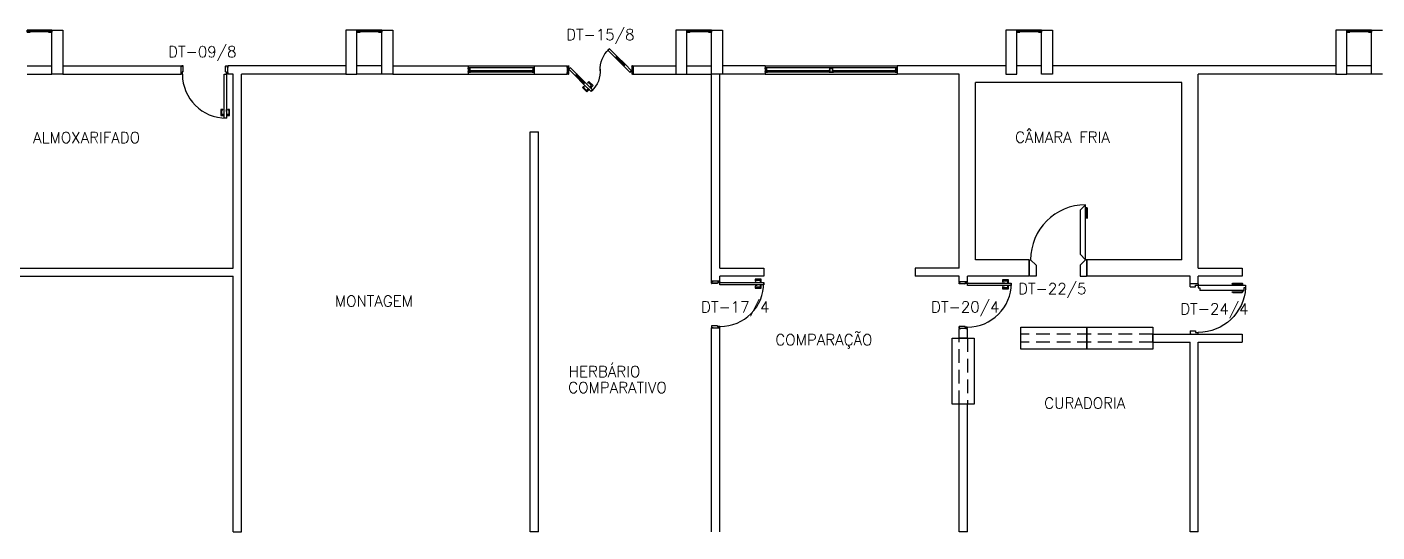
# Model space of a CAD drawing. Header units: millimetres. Extents: x 2686 to 2939, y 1294 to 1441.
# Drawn here: x 2809.67 to 2834.22, y 1332.52 to 1341.71 of the extents above; entities that cross this region are included whole.
import ezdxf

# ---------------------------------------------------------------- set-up
doc = ezdxf.new("R2010")
doc.units = ezdxf.units.MM
doc.linetypes.add('HIDDEN', pattern=[0.375, 0.25, -0.125])
for name, color, linetype in [('AR-ALV', 2, 'Continuous'), ('AR-ESQ', 1, 'Continuous'), ('AR-ESTC', 3, 'Continuous'), ('AR-PEITORIL', 1, 'Continuous'), ('AR-PORTA', 1, 'Continuous'), ('AR-PROJ', 1, 'HIDDEN'), ('BC- VISTA', 1, 'Continuous'), ('BGR- VISTA', 12, 'Continuous'), ('DT-ESQ-BAGUETE-C', 1, 'Continuous'), ('DT-ESQ-BAGUETE-V', 1, 'Continuous'), ('DT-ESQ-CHAPA DOBRADA-V', 1, 'Continuous'), ('DT-ESQ-MARCO-V', 1, 'Continuous'), ('DT-ESQ-PERFIL CADEIRA-C', 2, 'Continuous'), ('DT-ESQ-PERFIL CADEIRA-V', 2, 'Continuous'), ('DT-ESQ-PERFIL U-C', 2, 'Continuous'), ('DT-ESQ-VENEZIANA-C', 1, 'Continuous'), ('DT-ESQ-VENEZIANA-V', 1, 'Continuous'), ('DT-ESQ-VIDRO-C', 2, 'Continuous'), ('DT-TXTMOD', 1, 'Continuous'), ('ENDEREÇO', 2, 'Continuous'), ('maçaneta', 1, 'Continuous'), ('mov', 1, 'Continuous'), ('PM-PERFIL U-C', 2, 'Continuous'), ('PM-VIDRO', 2, 'Continuous'), ('pm1', 2, 'Continuous'), ('pm2', 2, 'Continuous'), ('TEXTO', 2, 'Continuous')]:
    doc.layers.add(name, color=color, linetype=linetype)
doc.styles.add('S10', font='simplex.shx', dxfattribs={"height": 0.1})
doc.styles.add('UNB-100', font='simplex.shx', dxfattribs={"height": 0.2})
doc.styles.add('UNB1-100', font='simplex.shx', dxfattribs={"height": 0.2})

# ---------------------------------------------------------------- blocks, each defined once
blk = doc.blocks.new('pe80-alv-01p')
at = {"layer": 'maçaneta'}
for p, q in [((-0.165, 0.775), (-0.165, 0.945)), ((-0.13, 0.96), (-0.15, 0.96)), ((-0.15, 0.76), (-0.15, 0.945)), ((-0.13, 0.945), (-0.15, 0.945)), ((-0.03, 0.96), (-0.01, 0.96)), ((-0.03, 0.945), (-0.01, 0.945)), ((-0.01, 0.76), (-0.01, 0.945)), ((0.005, 0.775), (0.005, 0.945))]:
    blk.add_line(p, q, dxfattribs=at)
for centre, start, end in [((-0.15, 0.945), 90, 180), ((-0.15, 0.775), 180, 270), ((-0.01, 0.945), 360, 90), ((-0.01, 0.775), 270, 360)]:
    blk.add_arc(centre, 0.015, start, end, dxfattribs=at)
at = {"layer": 'mov'}
blk.add_arc((-0.03, 0.15), 0.86, 93.333, 180, dxfattribs=at)
at = {"layer": 'pm1'}
for p, q in [((-0.03, 1.01), (-0.08, 1.01)), ((-0.08, 1.01), (-0.08, 0.98)), ((-0.03, 1.01), (-0.03, 1.01)), ((-0.03, 0.15), (-0.03, 1.01)), ((-0.13, 0.98), (-0.13, 0.18)), ((-0.08, 0.98), (-0.13, 0.98)), ((-0.91, 0.14), (-0.92, 0.14)), ((-0.92, 0.01), (-0.92, 0.14)), ((-0.91, 0.01), (-0.92, 0.01)), ((-0.91, 0.15), (-0.89, 0.15)), ((-0.91, 0.15), (-0.91, 0.14)), ((-0.91, 0), (-0.91, 0.01)), ((-0.89, 0.1), (-0.89, 0.15)), ((-0.86, 0.1), (-0.89, 0.1)), ((-0.86, 0), (-0.86, 0.1)), ((-0.86, 0), (-0.86, 0)), ((-0.08, 0.18), (-0.13, 0.18)), ((-0.08, 0.15), (-0.08, 0.18)), ((-0.03, 0.15), (-0.08, 0.15)), ((-0.06, 0), (-0.06, 0.1)), ((-0.06, 0.1), (-0.03, 0.1)), ((-0.06, 0), (-0.06, 0)), ((-0.06, 0), (-0.01, 0)), ((-0.01, 0.15), (-0.03, 0.15)), ((-0.03, 0.1), (-0.03, 0.15)), ((-0.03, 0.15), (-0.03, 0.15)), ((-0.01, 0.15), (-0.01, 0.14)), ((-0.01, 0), (-0.01, 0.01)), ((0.01, 0.15), (0.01, 0.15)), ((-0.86, 0), (-0.91, 0))]:
    blk.add_line(p, q, dxfattribs=at)
at = {"layer": 'pm2'}
for p, q in [((-0.01, 0.14), (0, 0.14)), ((-0.01, 0.01), (0, 0.01)), ((0, 0.01), (0, 0.14))]:
    blk.add_line(p, q, dxfattribs=at)
blk = doc.blocks.new('pe100-alv-01p')
at = {"layer": 'maçaneta'}
for p, q in [((-0.025, 1.25), (-0.005, 1.25)), ((-0.025, 1.235), (-0.005, 1.235)), ((-0.005, 1.05), (-0.005, 1.235)), ((0.01, 1.065), (0.01, 1.235))]:
    blk.add_line(p, q, dxfattribs=at)
for centre, start, end in [((-0.005, 1.235), 360, 90), ((-0.005, 1.065), 270, 360)]:
    blk.add_arc(centre, 0.015, start, end, dxfattribs=at)
at = {"layer": 'mov'}
blk.add_arc((-0.025, 0.3), 1, 90, 180, dxfattribs=at)
at = {"layer": 'pm1'}
for p, q in [((-0.025, 1.3), (-0.125, 1.2)), ((-0.025, 1.3), (-0.025, 1.3)), ((-0.025, 0.3), (-0.025, 1.3)), ((-0.125, 1.2), (-0.125, 0.4)), ((-1.04, 0.29), (-1.05, 0.29)), ((-1.05, 0.01), (-1.05, 0.29)), ((-1.04, 0.3), (-1.025, 0.3)), ((-1.04, 0.3), (-1.04, 0.29)), ((-1.025, 0.3), (-0.925, 0.2)), ((-0.125, 0.4), (-0.025, 0.3)), ((-0.025, 0.3), (-0.125, 0.2)), ((-0.025, 0.3), (-0.025, 0.3)), ((-0.01, 0.3), (-0.025, 0.3)), ((-0.01, 0.3), (-0.01, 0.29)), ((-1.04, 0.01), (-1.05, 0.01)), ((-1.04, 0), (-1.04, 0.01)), ((-0.925, 0), (-1.04, 0)), ((-0.925, 0.2), (-0.925, 0)), ((-0.125, 0.2), (-0.125, 0)), ((-0.125, 0), (-0.01, 0)), ((-0.01, 0), (-0.01, 0.01))]:
    blk.add_line(p, q, dxfattribs=at)
at = {"layer": 'pm2'}
for p, q in [((-0.01, 0.29), (0, 0.29)), ((0, 0.01), (0, 0.29)), ((-0.01, 0.01), (0, 0.01))]:
    blk.add_line(p, q, dxfattribs=at)
blk = doc.blocks.new('BGR12')
at = {"layer": 'BC- VISTA'}
blk.add_lwpolyline([(0, 0.4), (0, 0), (-1.2, 0), (-1.2, 0.4)], close=True, dxfattribs=at)
blk = doc.blocks.new('EF01-P')
at = {"layer": 'DT-ESQ-BAGUETE-C', "ltscale": 0.1}
for points in [[(0.002, 0.035), (0.015, 0.035), (0.015, 0.033), (0.002, 0.033), (0.002, 0.005), (0.015, 0.005), (0.015, 0.004), (0.002, 0.004, -0.414214), (0, 0.005), (0, 0.033, -0.414214)], [(0.448, 0.035), (0.435, 0.035), (0.435, 0.033), (0.448, 0.033), (0.448, 0.005), (0.435, 0.005), (0.435, 0.004), (0.448, 0.004, 0.414214), (0.45, 0.005), (0.45, 0.033, 0.414214)]]:
    blk.add_lwpolyline(points, format="xyb", close=True, dxfattribs=at)
at = {"layer": 'DT-ESQ-PERFIL CADEIRA-C', "ltscale": 0.1}
for points in [[(0.01, 0.002), (0.01, 0.003), (0.002, 0.003, 1), (0.002, 0), (0.015, 0, 0.414214), (0.016, 0.002), (0.016, 0.033), (0.043, 0.033)], [(0.043, 0.006), (0.018, 0.006), (0.018, 0.016), (0.016, 0.016), (0.016, 0.006, 0.414214), (0.018, 0.005), (0.043, 0.005), (0.056, 0.005, 1), (0.056, 0.008), (0.043, 0.008), (0.043, 0.02), (0.043, 0.032), (0.056, 0.032, 1), (0.056, 0.035), (0.043, 0.035), (0.016, 0.035, 0.414214), (0.015, 0.033), (0.015, 0.002), (0.002, 0.002)], [(0.041, 0.02), (0.041, 0.032, -0.414214), (0.043, 0.033), (0.056, 0.033)], [(0.041, 0.02), (0.041, 0.008, 0.414214), (0.043, 0.006), (0.056, 0.006)], [(0.407, 0.006), (0.432, 0.006), (0.432, 0.016), (0.433, 0.016), (0.433, 0.006, -0.414214), (0.432, 0.005), (0.407, 0.005), (0.394, 0.005, -1), (0.394, 0.008), (0.407, 0.008), (0.407, 0.02), (0.407, 0.032), (0.394, 0.032, -1), (0.394, 0.035), (0.407, 0.035), (0.433, 0.035, -0.414214), (0.435, 0.033), (0.435, 0.002), (0.448, 0.002)], [(0.408, 0.02), (0.408, 0.032, 0.414214), (0.407, 0.033), (0.394, 0.033)], [(0.408, 0.02), (0.408, 0.008, -0.414214), (0.407, 0.006), (0.394, 0.006)], [(0.44, 0.002), (0.44, 0.003), (0.448, 0.003, -1), (0.448, 0), (0.435, 0, -0.414214), (0.433, 0.002), (0.433, 0.033), (0.407, 0.033)]]:
    blk.add_lwpolyline(points, format="xyb", dxfattribs=at)
at = {"layer": 'DT-ESQ-PERFIL CADEIRA-V', "ltscale": 0.1}
blk.add_line((0.015, 0), (0.435, 0), dxfattribs=at)
at = {"layer": 'DT-ESQ-VENEZIANA-C', "ltscale": 0.1}
for p, q in [((0.043, 0.011), (0.407, 0.011)), ((0.043, 0.009), (0.407, 0.009))]:
    blk.add_line(p, q, dxfattribs=at)
at = {"layer": 'DT-ESQ-VENEZIANA-V', "ltscale": 0.1}
blk.add_line((0.043, 0.031), (0.407, 0.031), dxfattribs=at)
blk = doc.blocks.new('EF05B-P')
at = {"layer": 'DT-ESQ-BAGUETE-C', "ltscale": 0.1}
for points in [[(0.039, -0.05), (0.0255, -0.05), (0.0255, -0.0485), (0.039, -0.0485), (0.039, -0.0365), (0.0255, -0.0365), (0.0255, -0.035), (0.039, -0.035, -0.4142136), (0.0405, -0.0365), (0.0405, -0.0485, -0.4142136)], [(1.161, -0.05), (1.1745, -0.05), (1.1745, -0.0485), (1.161, -0.0485), (1.161, -0.0365), (1.1745, -0.0365), (1.1745, -0.035), (1.161, -0.035, 0.4142136), (1.1595, -0.0365), (1.1595, -0.0485, 0.4142136)]]:
    blk.add_lwpolyline(points, format="xyb", close=True, dxfattribs=at)
at = {"layer": 'DT-ESQ-BAGUETE-V', "ltscale": 0.1}
blk.add_line((1.161, -0.05), (0.039, -0.05), dxfattribs=at)
at = {"layer": 'DT-ESQ-CHAPA DOBRADA-V', "ltscale": 0.1}
blk.add_line((1.16, -0.067), (0.04, -0.067), dxfattribs=at)
at = {"layer": 'DT-ESQ-MARCO-V', "ltscale": 0.1}
for p, q in [((0.0235, -0.035), (1.1765, -0.035)), ((0.0235, -0.115), (1.1765, -0.115))]:
    blk.add_line(p, q, dxfattribs=at)
at = {"layer": 'DT-ESQ-PERFIL U-C', "ltscale": 0.1}
for points in [[(0.025, -0.0655), (0.025, -0.0655, 0.4142136), (0.0235, -0.067), (0.0235, -0.1135), (0.0015, -0.1135), (0.0015, -0.1), (0, -0.1), (0, -0.1135, 0.4142136), (0.0015, -0.115), (0.0235, -0.115, 0.4142136), (0.025, -0.1135), (0.025, -0.067), (0.04, -0.067, 1), (0.04, -0.064), (0.025, -0.064), (0.025, -0.0365, 0.4142136), (0.0235, -0.035), (0.0015, -0.035, 0.4142136), (0, -0.0365), (0, -0.05), (0.0015, -0.05), (0.0015, -0.0365), (0.0235, -0.0365), (0.0235, -0.064, 0.4142136), (0.025, -0.0655), (0.04, -0.0655)], [(1.175, -0.0655), (1.175, -0.0655, -0.4142136), (1.1765, -0.067), (1.1765, -0.1135), (1.1985, -0.1135), (1.1985, -0.1), (1.2, -0.1), (1.2, -0.1135, -0.4142136), (1.1985, -0.115), (1.1765, -0.115, -0.4142136), (1.175, -0.1135), (1.175, -0.067), (1.16, -0.067, -1), (1.16, -0.064), (1.175, -0.064), (1.175, -0.0365, -0.4142136), (1.1765, -0.035), (1.1985, -0.035, -0.4142136), (1.2, -0.0365), (1.2, -0.05), (1.1985, -0.05), (1.1985, -0.0365), (1.1765, -0.0365), (1.1765, -0.064, -0.4142136), (1.175, -0.0655), (1.16, -0.0655)]]:
    blk.add_lwpolyline(points, format="xyb", dxfattribs=at)
at = {"layer": 'DT-ESQ-VIDRO-C', "ltscale": 0.1}
blk.add_lwpolyline([(0.027, -0.062), (0.027, -0.052), (1.173, -0.052), (1.173, -0.062)], close=True, dxfattribs=at)
at = {"layer": 'DT-TXTMOD', "ltscale": 0.1, "style": 'S10', "flags": 3}
blk.add_attdef('EF05B', (0.05, 0), '', height=0.1, dxfattribs=at)
blk = doc.blocks.new('PM3')
at = {"layer": 'maçaneta'}
for points in [[(0.02, 0.825), (-0.035, 0.825), (-0.035, 0.715), (0, 0.715), (0, 0.725), (-0.02, 0.725), (-0.02, 0.804, -0.414214), (-0.019, 0.805), (0.02, 0.805)], [(0.125, 0.825), (0.07, 0.825), (0.07, 0.805), (0.108, 0.805, -0.414214), (0.11, 0.804), (0.11, 0.725), (0.09, 0.725), (0.09, 0.715), (0.125, 0.715)]]:
    blk.add_lwpolyline(points, format="xyb", close=True, dxfattribs=at)
for points in [[(0.02, 0.715), (0.02, 0.755), (0.025, 0.755), (0.025, 0.715)], [(0.07, 0.715), (0.07, 0.755), (0.065, 0.755), (0.065, 0.715)]]:
    blk.add_lwpolyline(points, close=True, dxfattribs=at)
at = {"layer": 'mov'}
blk.add_arc((0.025, 0.075), 0.8, 0, 90, dxfattribs=at)
at = {"layer": 'PM-PERFIL U-C'}
for p, q in [((0, 0.045), (0, 0.063)), ((0.002, 0.045), (0, 0.045)), ((0.001, 0.065), (0.01, 0.065)), ((0.002, 0.063), (0.002, 0.045)), ((0.01, 0.063), (0.002, 0.063)), ((0.01, 0.065), (0.01, 0.073)), ((0.011, 0.075), (0.023, 0.075)), ((0.012, 0.073), (0.012, 0.064)), ((0.023, 0.073), (0.012, 0.073)), ((0.023, 0.033), (0.023, 0.073)), ((0.038, 0.032), (0.024, 0.032)), ((0.025, 0.073), (0.025, 0.034)), ((0.038, 0.034), (0.025, 0.034)), ((0.038, 0.032), (0.038, -0.073)), ((0.04, 0.032), (0.04, -0.074)), ((0.81, 0.032), (0.81, -0.074)), ((0.812, 0.034), (0.825, 0.034)), ((0.812, 0.032), (0.826, 0.032)), ((0.812, 0.032), (0.812, -0.073)), ((0.825, 0.073), (0.825, 0.034)), ((0.839, 0.075), (0.827, 0.075)), ((0.827, 0.073), (0.838, 0.073)), ((0.827, 0.033), (0.827, 0.073)), ((0.838, 0.073), (0.838, 0.064)), ((0.84, 0.065), (0.84, 0.073)), ((0.849, 0.065), (0.84, 0.065)), ((0.84, 0.063), (0.848, 0.063)), ((0.848, 0.063), (0.848, 0.045)), ((0.848, 0.045), (0.85, 0.045)), ((0.85, 0.045), (0.85, 0.063)), ((0, -0.045), (0.002, -0.045)), ((0, -0.064), (0, -0.045)), ((0.01, -0.065), (0.001, -0.065)), ((0.002, -0.045), (0.002, -0.063)), ((0.002, -0.063), (0.01, -0.063)), ((0.01, -0.074), (0.01, -0.065)), ((0.038, -0.075), (0.011, -0.075)), ((0.012, -0.065), (0.012, -0.073)), ((0.012, -0.073), (0.038, -0.073)), ((0.838, -0.073), (0.812, -0.073)), ((0.812, -0.075), (0.839, -0.075)), ((0.838, -0.065), (0.838, -0.073)), ((0.848, -0.063), (0.84, -0.063)), ((0.84, -0.074), (0.84, -0.065)), ((0.84, -0.065), (0.849, -0.065)), ((0.85, -0.045), (0.848, -0.045)), ((0.848, -0.045), (0.848, -0.063)), ((0.85, -0.064), (0.85, -0.045))]:
    blk.add_line(p, q, dxfattribs=at)
for centre, start, end in [((0.001, 0.063), 90, 180), ((0.011, 0.073), 90, 180), ((0.01, 0.064), 270, 0), ((0.023, 0.073), 360, 90), ((0.024, 0.033), 180, 270), ((0.038, 0.032), 0, 90), ((0.812, 0.032), 90, 180), ((0.827, 0.073), 90, 180), ((0.826, 0.033), 270, 0), ((0.84, 0.064), 180, 270), ((0.839, 0.073), 0, 90), ((0.849, 0.063), 0, 90), ((0.001, -0.064), 180, 270), ((0.01, -0.065), 0, 90), ((0.011, -0.074), 180, 270), ((0.038, -0.074), 269.9386, 0), ((0.812, -0.074), 180, 270.0614), ((0.84, -0.065), 90, 180), ((0.839, -0.074), 270, 0), ((0.849, -0.064), 270, 0)]:
    blk.add_arc(centre, 0.0015, start, end, dxfattribs=at)
at = {"layer": 'pm1'}
blk.add_lwpolyline([(0.065, 0.875), (0.065, 0.075), (0.025, 0.075), (0.025, 0.875)], close=True, dxfattribs=at)
blk = doc.blocks.new('PM7B')
at = {"layer": 'maçaneta'}
for points in [[(0.732, -0.208), (0.771, -0.247), (0.785, -0.233), (0.758, -0.206, -0.414214), (0.758, -0.204), (0.813, -0.148), (0.827, -0.162), (0.834, -0.155), (0.81, -0.13)], [(0.806, -0.282), (0.845, -0.321), (0.923, -0.243), (0.898, -0.219), (0.891, -0.226), (0.905, -0.24), (0.849, -0.295, -0.414214), (0.847, -0.295), (0.82, -0.268)], [(0.845, -0.321), (0.806, -0.282), (0.82, -0.268), (0.847, -0.295, 0.414214), (0.849, -0.295), (0.905, -0.24), (0.891, -0.226), (0.898, -0.219), (0.923, -0.243)]]:
    blk.add_lwpolyline(points, format="xyb", close=True, dxfattribs=at)
for points in [[(0.792, -0.226), (0.764, -0.254), (0.767, -0.258), (0.795, -0.229)], [(0.792, -0.226), (0.764, -0.254), (0.767, -0.258), (0.795, -0.229)], [(0.827, -0.261), (0.799, -0.289), (0.795, -0.286), (0.824, -0.258)], [(0.827, -0.261), (0.799, -0.289), (0.795, -0.286), (0.824, -0.258)]]:
    blk.add_lwpolyline(points, close=True, dxfattribs=at)
at = {"layer": 'mov'}
for centre, start, end in [((0.099, 0.089), 356.8029, 46.3992), ((1.101, 0.061), 176.8029, 226.3992)]:
    blk.add_arc(centre, 0.501, start, end, dxfattribs=at)
at = {"layer": 'PM-PERFIL U-C'}
for p, q in [((0, 0.12), (0, 0.139)), ((0.002, 0.12), (0, 0.12)), ((0, 0.012), (0, 0.03)), ((0, 0.03), (0.002, 0.03)), ((0.001, 0.14), (0.01, 0.14)), ((0.01, 0.01), (0.001, 0.01)), ((0.01, 0.138), (0.002, 0.138)), ((0.002, 0.138), (0.002, 0.12)), ((0.002, 0.03), (0.002, 0.012)), ((0.002, 0.012), (0.01, 0.012)), ((0.01, 0.14), (0.01, 0.149)), ((0.01, 0.001), (0.01, 0.01)), ((0.012, 0.15), (0.023, 0.15)), ((0.023, 0.148), (0.012, 0.148)), ((0.012, 0.148), (0.012, 0.14)), ((0.012, 0.01), (0.012, 0.002)), ((0.012, 0.002), (0.023, 0.002)), ((0.023, 0), (0.012, 0)), ((0.023, 0.148), (0.023, 0.002)), ((0.025, 0.149), (0.025, 0.001)), ((1.175, 0.149), (1.175, 0.001)), ((1.188, 0.15), (1.176, 0.15)), ((1.177, 0.148), (1.188, 0.148)), ((1.177, 0.148), (1.177, 0.002)), ((1.188, 0.002), (1.177, 0.002)), ((1.176, 0), (1.188, 0)), ((1.188, 0.148), (1.188, 0.14)), ((1.188, 0.01), (1.188, 0.002)), ((1.189, 0.138), (1.198, 0.138)), ((1.198, 0.012), (1.189, 0.012)), ((1.19, 0.14), (1.19, 0.149)), ((1.198, 0.14), (1.19, 0.14)), ((1.19, 0.01), (1.198, 0.01)), ((1.19, 0.001), (1.19, 0.01)), ((1.198, 0.138), (1.198, 0.12)), ((1.198, 0.12), (1.2, 0.12)), ((1.198, 0.03), (1.198, 0.012)), ((1.2, 0.03), (1.198, 0.03)), ((1.2, 0.12), (1.2, 0.139)), ((1.2, 0.012), (1.2, 0.03))]:
    blk.add_line(p, q, dxfattribs=at)
for centre, start, end in [((0.001, 0.139), 90, 180), ((0.001, 0.012), 180, 270), ((0.012, 0.149), 90, 180), ((0.01, 0.14), 270, 0), ((0.01, 0.01), 0, 90), ((0.012, 0.001), 180, 270), ((0.023, 0.149), 0, 90), ((0.023, 0.001), 269.9386, 0), ((1.176, 0.149), 90, 180), ((1.176, 0.001), 180, 270.0614), ((1.188, 0.149), 0, 90), ((1.189, 0.14), 180, 270), ((1.189, 0.01), 90, 180), ((1.188, 0.001), 270, 0), ((1.198, 0.139), 0, 90), ((1.198, 0.012), 270, 0)]:
    blk.add_arc(centre, 0.0015, start, end, dxfattribs=at)
at = {"layer": 'PM-VIDRO'}
for p, q in [((0.161, 0.171), (0.302, 0.312)), ((0.309, 0.305), (0.168, 0.164)), ((0.891, -0.155), (1.032, -0.014)), ((1.039, -0.021), (0.898, -0.162))]:
    blk.add_line(p, q, dxfattribs=at)
at = {"layer": 'pm1'}
for p, q in [((0.302, 0.312), (0.291, 0.323)), ((0.302, 0.312), (0.309, 0.319)), ((0.327, 0.302), (0.309, 0.319)), ((0.316, 0.312), (0.309, 0.305)), ((0.32, 0.294), (0.309, 0.305)), ((0.327, 0.302), (0.32, 0.294)), ((0.03, 0.061), (0.15, 0.181)), ((0.058, 0.033), (0.03, 0.061)), ((0.178, 0.153), (0.058, 0.033)), ((0.15, 0.181), (0.161, 0.171)), ((0.154, 0.164), (0.161, 0.171)), ((0.171, 0.146), (0.154, 0.164)), ((0.168, 0.164), (0.161, 0.157)), ((0.168, 0.164), (0.178, 0.153)), ((0.178, 0.153), (0.171, 0.146)), ((1.022, -0.003), (1.029, 0.004)), ((1.029, 0.004), (1.046, -0.014)), ((0.873, -0.152), (0.88, -0.144)), ((0.873, -0.152), (0.891, -0.169)), ((0.88, -0.144), (0.891, -0.155)), ((0.884, -0.162), (0.891, -0.155)), ((0.898, -0.162), (0.891, -0.169)), ((0.898, -0.162), (0.909, -0.173)), ((1.032, -0.014), (1.039, -0.007)), ((1.046, -0.014), (1.039, -0.021))]:
    blk.add_line(p, q, dxfattribs=at)
for points in [[(0.291, 0.323), (0.433, 0.464), (0.461, 0.436), (0.32, 0.294)], [(1.032, -0.014), (1.022, -0.003), (1.142, 0.117), (1.17, 0.089), (1.05, -0.031), (1.039, -0.021)], [(0.909, -0.173), (0.767, -0.314), (0.739, -0.286), (0.873, -0.152)]]:
    blk.add_lwpolyline(points, dxfattribs=at)
at = {"layer": 'pm2', "color": 1}
for p, q in [((0.15, 0.181), (0.291, 0.323)), ((0.32, 0.294), (0.178, 0.153)), ((0.88, -0.144), (1.022, -0.003)), ((1.05, -0.031), (0.909, -0.173))]:
    blk.add_line(p, q, dxfattribs=at)
blk = doc.blocks.new('PM3B')
at = {"layer": 'maçaneta'}
for points in [[(0.02, 0.9), (-0.035, 0.9), (-0.035, 0.79), (0, 0.79), (0, 0.8), (-0.02, 0.8), (-0.02, 0.879, -0.414214), (-0.018, 0.88), (0.02, 0.88)], [(0.125, 0.9), (0.07, 0.9), (0.07, 0.88), (0.109, 0.88, -0.414214), (0.11, 0.879), (0.11, 0.8), (0.09, 0.8), (0.09, 0.79), (0.125, 0.79)]]:
    blk.add_lwpolyline(points, format="xyb", close=True, dxfattribs=at)
for points in [[(0.02, 0.79), (0.02, 0.83), (0.025, 0.83), (0.025, 0.79)], [(0.07, 0.79), (0.07, 0.83), (0.065, 0.83), (0.065, 0.79)]]:
    blk.add_lwpolyline(points, close=True, dxfattribs=at)
at = {"layer": 'mov'}
blk.add_arc((0.025, 0.15), 0.8, 0, 90, dxfattribs=at)
at = {"layer": 'PM-PERFIL U-C'}
for p, q in [((0, 0.12), (0, 0.139)), ((0.002, 0.12), (0, 0.12)), ((0, 0.03), (0.002, 0.03)), ((0, 0.012), (0, 0.03)), ((0.002, 0.14), (0.01, 0.14)), ((0.002, 0.138), (0.002, 0.12)), ((0.011, 0.138), (0.002, 0.138)), ((0.002, 0.03), (0.002, 0.012)), ((0.002, 0.012), (0.011, 0.012)), ((0.01, 0.01), (0.002, 0.01)), ((0.01, 0.14), (0.01, 0.149)), ((0.01, 0.002), (0.01, 0.01)), ((0.012, 0.15), (0.024, 0.15)), ((0.012, 0.148), (0.012, 0.14)), ((0.023, 0.148), (0.012, 0.148)), ((0.012, 0.011), (0.012, 0.002)), ((0.012, 0.002), (0.038, 0.002)), ((0.038, 0), (0.012, 0)), ((0.023, 0.109), (0.023, 0.148)), ((0.025, 0.149), (0.025, 0.109)), ((0.038, 0.109), (0.025, 0.109)), ((0.038, 0.107), (0.025, 0.107)), ((0.038, 0.107), (0.038, 0.002)), ((0.04, 0.108), (0.04, 0.002)), ((0.81, 0.108), (0.81, 0.002)), ((0.812, 0.109), (0.825, 0.109)), ((0.812, 0.107), (0.826, 0.107)), ((0.812, 0.107), (0.812, 0.002)), ((0.838, 0.002), (0.812, 0.002)), ((0.812, 0), (0.839, 0)), ((0.825, 0.149), (0.825, 0.109)), ((0.839, 0.15), (0.827, 0.15)), ((0.827, 0.148), (0.838, 0.148)), ((0.827, 0.109), (0.827, 0.148)), ((0.838, 0.148), (0.838, 0.14)), ((0.838, 0.011), (0.838, 0.002)), ((0.84, 0.14), (0.84, 0.149)), ((0.849, 0.14), (0.84, 0.14)), ((0.84, 0.138), (0.848, 0.138)), ((0.848, 0.012), (0.84, 0.012)), ((0.84, 0.002), (0.84, 0.01)), ((0.84, 0.01), (0.849, 0.01)), ((0.848, 0.138), (0.848, 0.12)), ((0.848, 0.12), (0.85, 0.12)), ((0.85, 0.03), (0.848, 0.03)), ((0.848, 0.03), (0.848, 0.012)), ((0.85, 0.12), (0.85, 0.139)), ((0.85, 0.012), (0.85, 0.03))]:
    blk.add_line(p, q, dxfattribs=at)
for centre, start, end in [((0.002, 0.139), 90, 180), ((0.002, 0.012), 180, 270), ((0.012, 0.149), 90, 180), ((0.012, 0.002), 180, 270), ((0.011, 0.14), 270, 0), ((0.011, 0.011), 0, 90), ((0.025, 0.109), 180, 270), ((0.024, 0.149), 360, 90), ((0.038, 0.002), 269.9386, 0), ((0.038, 0.108), 0, 90), ((0.812, 0.108), 90, 180), ((0.812, 0.002), 180, 270.0614), ((0.827, 0.149), 90, 180), ((0.826, 0.109), 270, 0), ((0.84, 0.14), 180, 270), ((0.84, 0.011), 90, 180), ((0.839, 0.149), 0, 90), ((0.839, 0.002), 270, 0), ((0.849, 0.139), 0, 90), ((0.849, 0.012), 270, 0)]:
    blk.add_arc(centre, 0.0015, start, end, dxfattribs=at)
at = {"layer": 'pm1'}
blk.add_lwpolyline([(0.065, 0.95), (0.065, 0.15), (0.025, 0.15), (0.025, 0.95)], close=True, dxfattribs=at)

msp = doc.modelspace()

# ---------------------------------------------------------------- linework, layer by layer
at = {"layer": 'AR-ALV'}
for p, q in [((2809.671, 1341), (2810.121, 1341)), ((2810.321, 1341), (2812.471, 1341)), ((2812.471, 1341), (2812.471, 1340.85)), ((2815.471, 1341), (2813.321, 1341)), ((2813.321, 1340.85), (2813.321, 1341)), ((2816.121, 1341), (2815.671, 1341)), ((2816.321, 1341), (2817.696, 1341)), ((2817.696, 1341), (2817.696, 1340.85)), ((2818.896, 1341), (2818.896, 1340.85)), ((2818.896, 1341), (2819.496, 1341)), ((2819.496, 1341), (2819.496, 1340.85)), ((2820.696, 1341), (2820.696, 1340.85)), ((2820.696, 1341), (2821.471, 1341)), ((2821.671, 1341), (2822.121, 1341)), ((2823.096, 1341), (2822.321, 1341)), ((2823.096, 1341), (2823.096, 1340.85)), ((2827.471, 1341), (2825.496, 1341)), ((2825.496, 1341), (2825.496, 1340.85)), ((2828.121, 1341), (2827.671, 1341)), ((2833.471, 1341), (2828.321, 1341)), ((2834.121, 1341), (2833.671, 1341)), ((2809.671, 1340.85), (2810.121, 1340.85)), ((2810.321, 1340.85), (2812.471, 1340.85)), ((2813.421, 1340.85), (2813.321, 1340.85)), ((2813.421, 1337.325), (2813.421, 1340.85)), ((2815.471, 1340.85), (2813.571, 1340.85)), ((2813.571, 1332.525), (2813.571, 1340.85)), ((2816.121, 1340.85), (2815.671, 1340.85)), ((2816.321, 1340.85), (2817.696, 1340.85)), ((2818.896, 1340.85), (2819.496, 1340.85)), ((2820.696, 1340.85), (2821.471, 1340.85)), ((2821.671, 1340.85), (2822.121, 1340.85)), ((2822.121, 1337.075), (2822.121, 1340.85)), ((2822.271, 1337.325), (2822.271, 1340.85)), ((2823.096, 1340.85), (2822.321, 1340.85)), ((2826.621, 1340.85), (2825.496, 1340.85)), ((2826.621, 1337.325), (2826.621, 1340.85)), ((2826.921, 1337.475), (2826.921, 1340.7)), ((2830.671, 1340.7), (2826.921, 1340.7)), ((2830.671, 1337.475), (2830.671, 1340.7)), ((2833.471, 1340.85), (2830.971, 1340.85)), ((2830.971, 1337.325), (2830.971, 1340.85)), ((2834.121, 1340.85), (2833.671, 1340.85)), ((2818.821, 1332.525), (2818.821, 1339.8)), ((2818.821, 1339.8), (2818.971, 1339.8)), ((2818.971, 1332.525), (2818.971, 1339.8)), ((2807.496, 1337.325), (2813.421, 1337.325)), ((2822.121, 1337.075), (2822.121, 1337.325)), ((2822.271, 1337.325), (2823.071, 1337.325)), ((2823.071, 1337.325), (2823.071, 1337.175)), ((2826.621, 1337.325), (2825.821, 1337.325)), ((2825.821, 1337.325), (2825.821, 1337.175)), ((2827.896, 1337.475), (2826.921, 1337.475)), ((2827.896, 1337.475), (2827.896, 1337.175)), ((2830.671, 1337.475), (2828.946, 1337.475)), ((2828.946, 1337.475), (2828.946, 1337.175)), ((2830.971, 1337.325), (2831.771, 1337.325)), ((2831.771, 1337.325), (2831.771, 1337.175)), ((2807.496, 1337.175), (2813.421, 1337.175)), ((2813.421, 1332.525), (2813.421, 1337.175)), ((2822.271, 1337.086), (2822.121, 1337.086)), ((2822.271, 1337.075), (2822.271, 1337.175)), ((2823.071, 1337.175), (2822.271, 1337.175)), ((2826.621, 1337.175), (2825.821, 1337.175)), ((2826.621, 1337.075), (2826.621, 1337.175)), ((2826.771, 1337.075), (2826.621, 1337.075)), ((2827.896, 1337.175), (2826.771, 1337.175)), ((2826.771, 1337.075), (2826.771, 1337.175)), ((2830.821, 1337.175), (2828.946, 1337.175)), ((2830.821, 1337.045), (2830.821, 1337.175)), ((2830.821, 1337.045), (2830.971, 1337.045)), ((2831.771, 1337.175), (2830.971, 1337.175)), ((2830.971, 1337.045), (2830.971, 1337.175)), ((2822.121, 1332.525), (2822.121, 1336.236)), ((2822.121, 1336.236), (2822.271, 1336.236)), ((2822.271, 1332.525), (2822.271, 1336.236)), ((2826.621, 1336.05), (2826.621, 1336.225)), ((2826.771, 1336.225), (2826.621, 1336.225)), ((2826.771, 1336.05), (2826.621, 1336.05)), ((2826.771, 1336.05), (2826.771, 1336.225)), ((2830.146, 1335.975), (2830.146, 1336.125)), ((2830.146, 1336.125), (2831.771, 1336.125)), ((2831.771, 1336.125), (2831.771, 1335.975)), ((2830.146, 1335.975), (2830.821, 1335.975)), ((2830.821, 1332.525), (2830.821, 1335.975)), ((2830.971, 1332.525), (2830.971, 1335.975)), ((2830.971, 1335.975), (2831.771, 1335.975)), ((2826.621, 1332.525), (2826.621, 1334.85)), ((2826.771, 1334.85), (2826.621, 1334.85)), ((2826.771, 1332.525), (2826.771, 1334.85)), ((2813.421, 1332.525), (2813.571, 1332.525)), ((2818.971, 1332.525), (2818.821, 1332.525)), ((2826.771, 1332.525), (2826.621, 1332.525)), ((2830.971, 1332.525), (2830.821, 1332.525))]:
    msp.add_line(p, q, dxfattribs=at)
at = {"layer": 'AR-ESTC'}
for p, q in [((2810.121, 1341.65), (2810.321, 1341.65)), ((2810.121, 1340.85), (2810.121, 1341.65)), ((2810.321, 1341.65), (2810.321, 1340.85)), ((2815.671, 1341.65), (2815.471, 1341.65)), ((2815.471, 1341.65), (2815.471, 1340.85)), ((2815.671, 1340.85), (2815.671, 1341.65)), ((2816.121, 1341.65), (2816.321, 1341.65)), ((2816.121, 1340.85), (2816.121, 1341.65)), ((2816.321, 1341.65), (2816.321, 1340.85)), ((2821.671, 1341.65), (2821.471, 1341.65)), ((2821.471, 1341.65), (2821.471, 1340.85)), ((2821.671, 1340.85), (2821.671, 1341.65)), ((2822.121, 1341.65), (2822.321, 1341.65)), ((2822.121, 1340.85), (2822.121, 1341.65)), ((2822.321, 1341.65), (2822.321, 1340.85)), ((2827.671, 1341.65), (2827.471, 1341.65)), ((2827.471, 1341.65), (2827.471, 1340.85)), ((2827.671, 1340.85), (2827.671, 1341.65)), ((2828.121, 1341.65), (2828.321, 1341.65)), ((2828.121, 1340.85), (2828.121, 1341.65)), ((2828.321, 1341.65), (2828.321, 1340.85)), ((2833.671, 1341.65), (2833.471, 1341.65)), ((2833.471, 1341.65), (2833.471, 1340.85)), ((2833.671, 1340.85), (2833.671, 1341.65)), ((2834.121, 1341.65), (2834.321, 1341.65)), ((2834.121, 1340.85), (2834.121, 1341.65)), ((2810.321, 1340.85), (2810.121, 1340.85)), ((2815.471, 1340.85), (2815.671, 1340.85)), ((2816.321, 1340.85), (2816.121, 1340.85)), ((2821.471, 1340.85), (2821.671, 1340.85)), ((2822.321, 1340.85), (2822.121, 1340.85)), ((2827.471, 1340.85), (2827.671, 1340.85)), ((2828.321, 1340.85), (2828.121, 1340.85)), ((2833.471, 1340.85), (2833.671, 1340.85)), ((2834.321, 1340.85), (2834.121, 1340.85))]:
    msp.add_line(p, q, dxfattribs=at)
at = {"layer": 'AR-PEITORIL'}
for p, q in [((2817.696, 1341), (2818.896, 1341)), ((2823.096, 1341), (2825.496, 1341)), ((2817.696, 1340.85), (2818.896, 1340.85)), ((2823.096, 1340.85), (2825.496, 1340.85))]:
    msp.add_line(p, q, dxfattribs=at)
at = {"layer": 'AR-PROJ'}
for p, q in [((2826.621, 1334.85), (2826.621, 1336.05)), ((2826.771, 1336.05), (2826.771, 1334.85)), ((2830.146, 1336.125), (2827.746, 1336.125)), ((2830.146, 1335.975), (2827.746, 1335.975))]:
    msp.add_line(p, q, dxfattribs=at)

# ---------------------------------------------------------------- block references
at = {"layer": 'AR-ESQ', "rotation": 180}
for name, p in [('EF01-P', (2810.121, 1341.65)), ('EF01-P', (2816.121, 1341.65)), ('EF01-P', (2822.121, 1341.65)), ('EF01-P', (2828.121, 1341.65)), ('EF01-P', (2834.121, 1341.65)), ('EF05B-P', (2818.896, 1340.85)), ('EF05B-P', (2824.296, 1340.85)), ('EF05B-P', (2825.496, 1340.85))]:
    msp.add_blockref(name, p, dxfattribs=at)
at = {"layer": 'AR-PORTA', "xscale": -1}
msp.add_blockref('PM7B', (2820.696, 1340.85), dxfattribs=at)
at = {"layer": 'AR-PORTA'}
for name, p, rotation in [('PM3B', (2813.321, 1341), 180), ('PM3', (2822.196, 1337.086), 270), ('PM3', (2826.696, 1337.075), 270)]:
    msp.add_blockref(name, p, dxfattribs=dict(at, rotation=rotation))
msp.add_blockref('pe100-alv-01p', (2828.946, 1337.175), dxfattribs=at)
at = {"layer": 'AR-PORTA', "xscale": -1, "rotation": 270}
msp.add_blockref('pe80-alv-01p', (2830.821, 1337.045), dxfattribs=at)
at = {"layer": 'BGR- VISTA', "rotation": 270}
msp.add_blockref('BGR12', (2826.496, 1334.85), dxfattribs=at)
at = {"layer": 'BGR- VISTA'}
for p in [(2828.946, 1335.85), (2830.146, 1335.85)]:
    msp.add_blockref('BGR12', p, dxfattribs=at)

# ---------------------------------------------------------------- texts
at = {"layer": 'ENDEREÇO', "style": 'UNB1-100'}
for s, p in [('DT-15/8', (2819.475, 1341.47)), ('DT-09/8', (2812.237, 1341.158)), ('DT-22/5', (2827.695, 1336.85)), ('DT-17/4', (2821.929, 1336.518)), ('DT-20/4', (2826.112, 1336.518)), ('DT-24/4', (2830.643, 1336.483))]:
    msp.add_text(s, height=0.2, dxfattribs=at).set_placement(p)
at = {"layer": 'TEXTO', "style": 'UNB-100'}
for s, p in [('ALMOXARIFADO', (2809.781, 1339.598)), ('CÂMARA FRIA', (2827.639, 1339.604)), ('MONTAGEM', (2815.268, 1336.625)), ('COMPARAÇÃO', (2823.279, 1335.921)), ('HERBÁRIO', (2819.521, 1335.343)), ('COMPARATIVO', (2819.513, 1335.052)), ('CURADORIA', (2828.169, 1334.769))]:
    msp.add_text(s, height=0.2, dxfattribs=at).set_placement(p)

doc.saveas('drawing.dxf')
